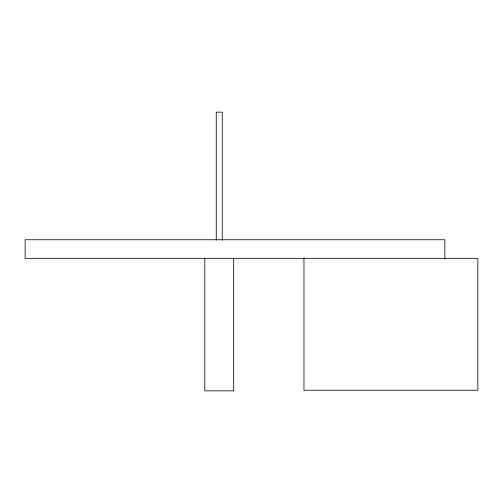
<?xml version="1.0" encoding="UTF-8"?>
<svg xmlns="http://www.w3.org/2000/svg" width="503" height="503" viewBox="0 0 503 503"><rect width="100%" height="100%" fill="white"/><g stroke="black" fill="none" stroke-linecap="round" stroke-linejoin="round"><path stroke-width="0.75" d="M444.872 258.335L444.872 239.749L25.15 239.749L25.15 258.335L477.85 258.335L477.85 390.246L303.963 390.246L303.963 258.335M233.7 258.335L233.7 390.85L204.796 390.85L204.796 258.335M222.244 240.258L222.244 112.15L216.252 112.15L216.252 240.258"/></g></svg>
